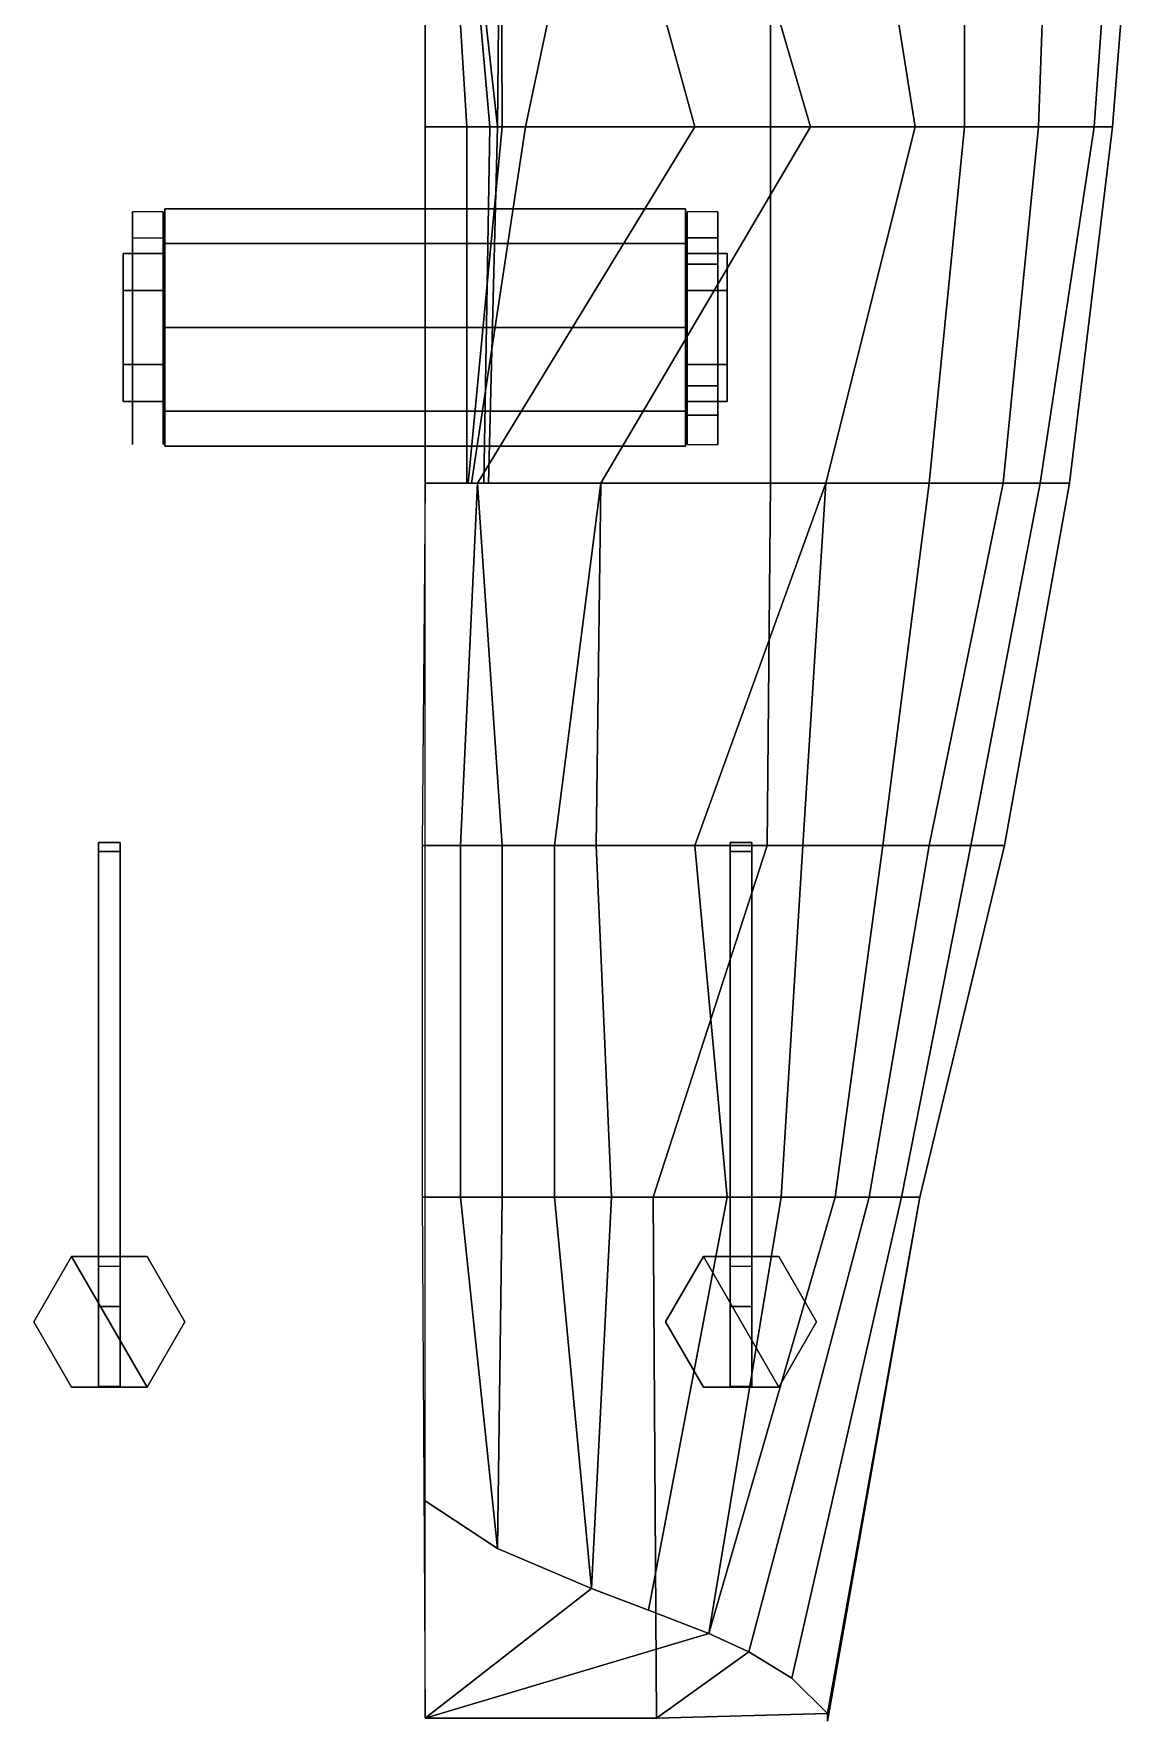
# Model space of a CAD drawing. Extents: x -5.2 to 5.2, y -31.7 to 31.7.
# Drawn here: x -2.54 to 4.64, y -31.67 to -20.73 of the extents above; entities that cross this region are included whole.
import ezdxf

# ---------------------------------------------------------------- set-up
doc = ezdxf.new("R2010")
doc.units = 0
doc.layers.get('0').update_dxf_attribs({"linetype": 'CONTINUOUS'})
doc.layers.add('RAILINGS', color=6, linetype='CONTINUOUS')

msp = doc.modelspace()

# ---------------------------------------------------------------- linework, layer by layer
for points in [[(0, -19.07, 1.4), (0, -21.33, 1.57), (2.24, -21.33, 1.53), (2.24, -19.07, 1.36)], [(0.13, -19.07, -5.13), (0.27, -21.33, -3.94), (0, -21.33, -4.04), (0, -19.07, -5.15)], [(0.22, -19.07, -4.76), (0.42, -21.33, -3.74), (0.27, -21.33, -3.94), (0.13, -19.07, -5.13)], [(0.22, -19.07, -4.76), (0.47, -21.33, -3.57), (0.42, -21.33, -3.74), (0.22, -19.07, -4.76)], [(0.49, -19.07, -4.16), (0.47, -21.33, -3.35), (0.47, -21.33, -3.57), (0.22, -19.07, -4.76)], [(0.49, -19.07, -4.16), (0.5, -21.33, -3.22), (0.47, -21.33, -3.35), (0.49, -19.07, -4.16)], [(1.13, -19.07, -3.26), (0.65, -21.33, -3.05), (0.5, -21.33, -3.22), (0.49, -19.07, -4.16)], [(1.13, -19.07, -3.26), (1.75, -21.33, -2.15), (0.65, -21.33, -3.05), (1.13, -19.07, -3.26)], [(1.84, -19.07, -2.61), (2.5, -21.33, -1.5), (1.75, -21.33, -2.15), (1.13, -19.07, -3.26)], [(2.82, -19.07, -1.8), (3.18, -21.33, -0.8), (2.5, -21.33, -1.5), (1.84, -19.07, -2.61)], [(2.24, -21.33, 1.53), (4.46, -21.33, 1.43), (4.64, -19.07, 1.26), (2.24, -19.07, 1.36)], [(3.5, -19.07, -1.07), (3.5, -21.33, -0.43), (3.18, -21.33, -0.8), (2.82, -19.07, -1.8)], [(4.06, -19.07, -0.25), (3.98, -21.33, 0.27), (3.5, -21.33, -0.43), (3.5, -19.07, -1.07)], [(4.5, -19.07, 0.73), (4.34, -21.33, 1.01), (3.98, -21.33, 0.27), (4.06, -19.07, -0.25)], [(4.64, -19.07, 1.26), (4.46, -21.33, 1.43), (4.34, -21.33, 1.01), (4.5, -19.07, 0.73)], [(0, -21.33, 1.57), (0, -23.64, 1.84), (2.24, -23.64, 1.78), (2.24, -21.33, 1.53)], [(0.27, -21.33, -3.94), (0.27, -23.64, -3.78), (0, -23.64, -3.88), (0, -21.33, -4.04)], [(0.42, -21.33, -3.74), (0.38, -23.64, -3.58), (0.27, -23.64, -3.78), (0.27, -21.33, -3.94)], [(0.65, -21.33, -3.05), (0.3, -23.64, -2.66), (0.28, -23.64, -2.94), (0.5, -21.33, -3.22)], [(0.5, -21.33, -3.22), (0.28, -23.64, -2.94), (0.41, -23.64, -3.34), (0.47, -21.33, -3.35)], [(1.75, -21.33, -2.15), (0.34, -23.64, -2.56), (0.3, -23.64, -2.66), (0.65, -21.33, -3.05)], [(2.5, -21.33, -1.5), (1.14, -23.64, -1.81), (0.34, -23.64, -2.56), (1.75, -21.33, -2.15)], [(0.47, -21.33, -3.57), (0.41, -23.64, -3.47), (0.38, -23.64, -3.58), (0.42, -21.33, -3.74)], [(0.47, -21.33, -3.35), (0.41, -23.64, -3.34), (0.41, -23.64, -3.47), (0.47, -21.33, -3.57)], [(3.18, -21.33, -0.8), (2.6, -23.64, -0.64), (1.14, -23.64, -1.81), (2.5, -21.33, -1.5)], [(2.24, -23.64, 1.78), (4.18, -23.64, 1.67), (4.46, -21.33, 1.43), (2.24, -21.33, 1.53)], [(3.5, -21.33, -0.43), (3.27, -23.64, 0.04), (2.6, -23.64, -0.64), (3.18, -21.33, -0.8)], [(3.98, -21.33, 0.27), (3.75, -23.64, 0.72), (3.27, -23.64, 0.04), (3.5, -21.33, -0.43)], [(4.34, -21.33, 1.01), (3.99, -23.64, 1.17), (3.75, -23.64, 0.72), (3.98, -21.33, 0.27)], [(4.46, -21.33, 1.43), (4.18, -23.64, 1.67), (3.99, -23.64, 1.17), (4.34, -21.33, 1.01)], [(-1.9, -21.88, 1.5), (-1.9, -23.39, 1.63), (-1.9, -23.2, 3.2), (-1.9, -22.05, 3.2)], [(-1.7, -22.05, 3.2), (-1.7, -21.88, 1.5), (-1.9, -21.88, 1.5), (-1.9, -22.05, 3.2)], [(-1.7, -23.2, 3.2), (-1.7, -23.39, 1.63), (-1.7, -21.88, 1.5), (-1.7, -22.05, 3.2)], [(-1.7, -23.2, 3.2), (-1.7, -23.39, 1.63), (-1.7, -21.88, 1.5), (-1.7, -22.05, 3.2)], [(-1.69, -21.86, 3.2), (-1.69, -22.086, 3.744), (1.69, -22.086, 3.744), (1.69, -21.86, 3.2)], [(-1.69, -22.086, 2.656), (-1.69, -21.86, 3.2), (1.69, -21.86, 3.2), (1.69, -22.086, 2.656)], [(-1.69, -23.174, 3.744), (-1.69, -21.86, 3.2), (-1.69, -22.086, 2.656), (-1.69, -23.4, 3.2)], [(-1.69, -22.63, 3.97), (-1.69, -22.086, 3.744), (-1.69, -21.86, 3.2), (-1.69, -23.174, 3.744)], [(1.69, -22.086, 3.744), (1.69, -23.4, 3.2), (1.69, -23.174, 2.656), (1.69, -21.86, 3.2)], [(1.69, -21.86, 3.2), (1.69, -23.174, 2.656), (1.69, -22.63, 2.43), (1.69, -22.086, 2.656)], [(1.7, -21.88, 1.5), (1.7, -23.39, 1.63), (1.7, -23.2, 3.2), (1.7, -22.05, 3.2)], [(1.9, -22.05, 3.2), (1.9, -21.88, 1.5), (1.7, -21.88, 1.5), (1.7, -22.05, 3.2)], [(1.9, -23.2, 3.2), (1.9, -23.39, 1.63), (1.9, -21.88, 1.5), (1.9, -22.05, 3.2)], [(-1.7, -23.01, 3.77), (-1.7, -23.2, 3.2), (-1.7, -22.05, 3.2), (-1.7, -22.22, 3.77)], [(-1.69, -22.086, 3.744), (-1.69, -22.63, 3.97), (1.69, -22.63, 3.97), (1.69, -22.086, 3.744)], [(-1.69, -22.63, 2.43), (-1.69, -22.086, 2.656), (1.69, -22.086, 2.656), (1.69, -22.63, 2.43)], [(-1.69, -23.4, 3.2), (-1.69, -22.086, 2.656), (-1.69, -22.63, 2.43), (-1.69, -23.174, 2.656)], [(1.69, -22.63, 3.97), (1.69, -23.174, 3.744), (1.69, -23.4, 3.2), (1.69, -22.086, 3.744)], [(1.7, -22.05, 3.2), (1.7, -23.2, 3.2), (1.7, -23.01, 3.77), (1.7, -22.22, 3.77)], [(1.9, -22.22, 3.77), (1.9, -22.05, 3.2), (1.7, -22.05, 3.2), (1.7, -22.22, 3.77)], [(1.9, -23.01, 3.77), (1.9, -23.2, 3.2), (1.9, -22.05, 3.2), (1.9, -22.22, 3.77)], [(-1.96, -23.11, 3.2), (-1.96, -22.15, 3.2), (-1.96, -22.39, 2.784), (-1.96, -22.87, 2.784)], [(-1.69, -22.15, 3.2), (-1.69, -22.39, 2.784), (-1.96, -22.39, 2.784), (-1.96, -22.15, 3.2)], [(-1.96, -22.87, 3.616), (-1.96, -22.39, 3.616), (-1.96, -22.15, 3.2), (-1.96, -23.11, 3.2)], [(-1.69, -22.39, 3.616), (-1.69, -22.15, 3.2), (-1.96, -22.15, 3.2), (-1.96, -22.39, 3.616)], [(1.69, -22.15, 3.2), (1.69, -22.39, 3.616), (1.96, -22.39, 3.616), (1.96, -22.15, 3.2)], [(1.69, -22.39, 2.784), (1.69, -22.15, 3.2), (1.96, -22.15, 3.2), (1.96, -22.39, 2.784)], [(1.96, -22.39, 3.616), (1.96, -22.87, 3.616), (1.96, -23.11, 3.2), (1.96, -22.15, 3.2)], [(1.96, -22.15, 3.2), (1.96, -23.11, 3.2), (1.96, -22.87, 2.784), (1.96, -22.39, 2.784)], [(1.7, -22.22, 3.77), (1.7, -23.01, 3.77), (1.9, -23.01, 3.77), (1.9, -22.22, 3.77)], [(-1.69, -22.39, 2.784), (-1.69, -22.87, 2.784), (-1.96, -22.87, 2.784), (-1.96, -22.39, 2.784)], [(-1.69, -22.87, 3.616), (-1.69, -22.39, 3.616), (-1.96, -22.39, 3.616), (-1.96, -22.87, 3.616)], [(1.69, -22.39, 3.616), (1.69, -22.87, 3.616), (1.96, -22.87, 3.616), (1.96, -22.39, 3.616)], [(1.69, -22.87, 2.784), (1.69, -22.39, 2.784), (1.96, -22.39, 2.784), (1.96, -22.87, 2.784)], [(-1.69, -22.63, 3.97), (-1.69, -23.174, 3.744), (1.69, -23.174, 3.744), (1.69, -22.63, 3.97)], [(-1.69, -23.174, 2.656), (-1.69, -22.63, 2.43), (1.69, -22.63, 2.43), (1.69, -23.174, 2.656)], [(-1.69, -22.87, 2.784), (-1.69, -23.11, 3.2), (-1.96, -23.11, 3.2), (-1.96, -22.87, 2.784)], [(-1.69, -23.11, 3.2), (-1.69, -22.87, 3.616), (-1.96, -22.87, 3.616), (-1.96, -23.11, 3.2)], [(1.69, -22.87, 3.616), (1.69, -23.11, 3.2), (1.96, -23.11, 3.2), (1.96, -22.87, 3.616)], [(1.69, -23.11, 3.2), (1.69, -22.87, 2.784), (1.96, -22.87, 2.784), (1.96, -23.11, 3.2)], [(1.7, -23.01, 3.77), (1.7, -23.2, 3.2), (1.9, -23.2, 3.2), (1.9, -23.01, 3.77)], [(-1.69, -23.174, 3.744), (-1.69, -23.4, 3.2), (1.69, -23.4, 3.2), (1.69, -23.174, 3.744)], [(-1.69, -23.4, 3.2), (-1.69, -23.174, 2.656), (1.69, -23.174, 2.656), (1.69, -23.4, 3.2)], [(1.7, -23.2, 3.2), (1.7, -23.39, 1.63), (1.9, -23.39, 1.63), (1.9, -23.2, 3.2)], [(0, -23.64, 1.84), (-0.02, -25.99, 2.06), (2.22, -25.99, 2.02), (2.24, -23.64, 1.78)], [(0.34, -23.64, -2.56), (0.23, -25.99, -1.66), (0, -25.99, -1.71), (0, -23.64, -2.81)], [(0.34, -23.64, -2.56), (0.5, -25.99, -1.55), (0.23, -25.99, -1.66), (0.34, -23.64, -2.56)], [(1.14, -23.64, -1.81), (0.84, -25.99, -1.34), (0.5, -25.99, -1.55), (0.34, -23.64, -2.56)], [(1.14, -23.64, -1.81), (1.11, -25.99, -1.16), (0.84, -25.99, -1.34), (1.14, -23.64, -1.81)], [(2.6, -23.64, -0.64), (1.75, -25.99, -0.66), (1.11, -25.99, -1.16), (1.14, -23.64, -1.81)], [(2.6, -23.64, -0.64), (2.45, -25.99, -0.04), (1.75, -25.99, -0.66), (2.6, -23.64, -0.64)], [(2.22, -25.99, 2.02), (3.76, -25.99, 1.94), (4.18, -23.64, 1.67), (2.24, -23.64, 1.78)], [(3.27, -23.64, 0.04), (2.97, -25.99, 0.52), (2.45, -25.99, -0.04), (2.6, -23.64, -0.64)], [(3.75, -23.64, 0.72), (3.27, -25.99, 0.94), (2.97, -25.99, 0.52), (3.27, -23.64, 0.04)], [(3.99, -23.64, 1.17), (3.54, -25.99, 1.39), (3.27, -25.99, 0.94), (3.75, -23.64, 0.72)], [(4.18, -23.64, 1.67), (3.76, -25.99, 1.94), (3.54, -25.99, 1.39), (3.99, -23.64, 1.17)], [(-2.12, -25.97, 6.27), (-2.12, -28.72, 3.94), (-2.12, -28.98, 4.13), (-2.12, -26.03, 6.37)], [(-1.98, -26.03, 6.37), (-1.98, -25.97, 6.27), (-2.12, -25.97, 6.27), (-2.12, -26.03, 6.37)], [(-1.98, -25.97, 6.27), (-1.98, -28.72, 3.94), (-2.12, -28.72, 3.94), (-2.12, -25.97, 6.27)], [(-2.12, -26.03, 6.37), (-2.12, -28.98, 4.13), (-1.98, -28.98, 4.13), (-1.98, -26.03, 6.37)], [(-1.98, -28.98, 4.13), (-1.98, -28.72, 3.94), (-1.98, -25.97, 6.27), (-1.98, -26.03, 6.37)], [(-0.02, -25.99, 2.06), (-0.02, -28.27, 2.32), (1.48, -28.27, 2.29), (2.22, -25.99, 2.02)], [(0.23, -25.99, -1.66), (0.23, -28.27, -0.83), (0, -28.27, -0.96), (0, -25.99, -1.71)], [(0.5, -25.99, -1.55), (0.5, -28.27, -0.67), (0.23, -28.27, -0.83), (0.23, -25.99, -1.66)], [(0.84, -25.99, -1.34), (0.84, -28.27, -0.46), (0.5, -28.27, -0.67), (0.5, -25.99, -1.55)], [(1.11, -25.99, -1.16), (1.21, -28.27, -0.23), (0.84, -28.27, -0.46), (0.84, -25.99, -1.34)], [(1.75, -25.99, -0.66), (1.96, -28.27, 0.38), (1.21, -28.27, -0.23), (1.11, -25.99, -1.16)], [(1.48, -28.27, 2.29), (3.21, -28.27, 2.2), (3.76, -25.99, 1.94), (2.22, -25.99, 2.02)], [(2.45, -25.99, -0.04), (2.31, -28.27, 0.72), (1.96, -28.27, 0.38), (1.75, -25.99, -0.66)], [(1.98, -25.97, 6.27), (1.98, -28.72, 3.94), (1.98, -28.98, 4.13), (1.98, -26.03, 6.37)], [(2.12, -25.97, 6.27), (2.12, -28.72, 3.94), (1.98, -28.72, 3.94), (1.98, -25.97, 6.27)], [(2.12, -26.03, 6.37), (2.12, -25.97, 6.27), (1.98, -25.97, 6.27), (1.98, -26.03, 6.37)], [(1.98, -26.03, 6.37), (1.98, -28.98, 4.13), (2.12, -28.98, 4.13), (2.12, -26.03, 6.37)], [(2.12, -28.98, 4.13), (2.12, -28.72, 3.94), (2.12, -25.97, 6.27), (2.12, -26.03, 6.37)], [(2.97, -25.99, 0.52), (2.66, -28.27, 1.12), (2.31, -28.27, 0.72), (2.45, -25.99, -0.04)], [(3.27, -25.99, 0.94), (2.88, -28.27, 1.44), (2.66, -28.27, 1.12), (2.97, -25.99, 0.52)], [(3.54, -25.99, 1.39), (3.09, -28.27, 1.84), (2.88, -28.27, 1.44), (3.27, -25.99, 0.94)], [(3.76, -25.99, 1.94), (3.21, -28.27, 2.2), (3.09, -28.27, 1.84), (3.54, -25.99, 1.39)], [(-0.02, -28.27, 2.32), (0, -31.65, 2.58), (1.5, -31.65, 2.58), (1.48, -28.27, 2.29)], [(0.23, -28.27, -0.83), (0.47, -30.55, -0.02), (0, -30.24, -0.28), (0, -28.27, -0.96)], [(0.5, -28.27, -0.67), (0.47, -30.55, -0.02), (0.47, -30.55, -0.02), (0.23, -28.27, -0.83)], [(0.84, -28.27, -0.46), (1.08, -30.81, 0.46), (0.47, -30.55, -0.02), (0.5, -28.27, -0.67)], [(1.21, -28.27, -0.23), (1.08, -30.81, 0.46), (1.08, -30.81, 0.46), (0.84, -28.27, -0.46)], [(1.96, -28.27, 0.38), (1.45, -30.95, 0.8), (1.08, -30.81, 0.46), (1.21, -28.27, -0.23)], [(2.31, -28.27, 0.72), (1.84, -31.1, 1.2), (1.45, -30.95, 0.8), (1.96, -28.27, 0.38)], [(1.5, -31.65, 2.58), (2.61, -31.62, 2.47), (3.21, -28.27, 2.2), (1.48, -28.27, 2.29)], [(2.88, -28.27, 1.44), (2.1, -31.22, 1.52), (1.84, -31.1, 1.2), (2.66, -28.27, 1.12)], [(2.66, -28.27, 1.12), (1.84, -31.1, 1.2), (1.84, -31.1, 1.2), (2.31, -28.27, 0.72)], [(3.09, -28.27, 1.84), (2.38, -31.39, 1.92), (2.1, -31.22, 1.52), (2.88, -28.27, 1.44)], [(3.21, -28.27, 2.2), (2.61, -31.62, 2.47), (2.38, -31.39, 1.92), (3.09, -28.27, 1.84)], [(-2.295, -28.656, 2.23), (-2.54, -29.08, 2.26), (-2.54, -29.08, 3.94), (-2.295, -28.656, 3.94)], [(-1.805, -29.504, 3.94), (-2.295, -28.656, 3.94), (-2.54, -29.08, 3.94), (-2.295, -29.504, 3.94)], [(-1.805, -28.656, 2.23), (-2.295, -28.656, 2.23), (-2.295, -28.656, 3.94), (-1.805, -28.656, 3.94)], [(-1.56, -29.08, 3.94), (-1.805, -28.656, 3.94), (-2.295, -28.656, 3.94), (-1.805, -29.504, 3.94)], [(-1.56, -29.08, 2.26), (-1.805, -28.656, 2.23), (-1.805, -28.656, 3.94), (-1.56, -29.08, 3.94)], [(1.805, -28.656, 2.23), (1.56, -29.08, 2.26), (1.56, -29.08, 3.94), (1.805, -28.656, 3.94)], [(2.295, -29.504, 3.94), (1.805, -28.656, 3.94), (1.56, -29.08, 3.94), (1.805, -29.504, 3.94)], [(2.295, -28.656, 2.23), (1.805, -28.656, 2.23), (1.805, -28.656, 3.94), (2.295, -28.656, 3.94)], [(2.54, -29.08, 3.94), (2.295, -28.656, 3.94), (1.805, -28.656, 3.94), (2.295, -29.504, 3.94)], [(2.54, -29.08, 2.26), (2.295, -28.656, 2.23), (2.295, -28.656, 3.94), (2.54, -29.08, 3.94)], [(-2.12, -28.72, 3.94), (-2.12, -29.5, 3.94), (-2.12, -29.5, 4.13), (-2.12, -28.98, 4.13)], [(-1.98, -29.5, 4.13), (-1.98, -29.5, 3.94), (-1.98, -28.72, 3.94), (-1.98, -28.98, 4.13)], [(1.98, -28.72, 3.94), (1.98, -29.5, 3.94), (1.98, -29.5, 4.13), (1.98, -28.98, 4.13)], [(2.12, -29.5, 4.13), (2.12, -29.5, 3.94), (2.12, -28.72, 3.94), (2.12, -28.98, 4.13)], [(-2.12, -28.98, 4.13), (-2.12, -29.5, 4.13), (-1.98, -29.5, 4.13), (-1.98, -28.98, 4.13)], [(1.98, -28.98, 4.13), (1.98, -29.5, 4.13), (2.12, -29.5, 4.13), (2.12, -28.98, 4.13)], [(-2.54, -29.08, 2.26), (-2.295, -29.504, 2.3), (-2.295, -29.504, 3.94), (-2.54, -29.08, 3.94)], [(-1.805, -29.504, 2.3), (-1.56, -29.08, 2.26), (-1.56, -29.08, 3.94), (-1.805, -29.504, 3.94)], [(1.56, -29.08, 2.26), (1.805, -29.504, 2.3), (1.805, -29.504, 3.94), (1.56, -29.08, 3.94)], [(2.295, -29.504, 2.3), (2.54, -29.08, 2.26), (2.54, -29.08, 3.94), (2.295, -29.504, 3.94)], [(-2.295, -29.504, 2.3), (-1.805, -29.504, 2.3), (-1.805, -29.504, 3.94), (-2.295, -29.504, 3.94)], [(-2.12, -29.5, 4.13), (-2.12, -29.5, 3.94), (-1.98, -29.5, 3.94), (-1.98, -29.5, 4.13)], [(1.805, -29.504, 2.3), (2.295, -29.504, 2.3), (2.295, -29.504, 3.94), (1.805, -29.504, 3.94)], [(1.98, -29.5, 4.13), (1.98, -29.5, 3.94), (2.12, -29.5, 3.94), (2.12, -29.5, 4.13)], [(0, -30.24, -0.28), (0.47, -30.55, -0.02), (1.08, -30.81, 0.46), (0, -31.65, 2.58)], [(1.08, -30.81, 0.46), (1.45, -30.95, 0.8), (1.84, -31.1, 1.2), (0, -31.65, 2.58)], [(1.84, -31.1, 1.2), (2.1, -31.22, 1.52), (1.5, -31.65, 2.58), (0, -31.65, 2.58)], [(2.1, -31.22, 1.52), (2.38, -31.39, 1.92), (2.61, -31.62, 2.47), (1.5, -31.65, 2.58)]]:
    msp.add_3dface(points)
at = {"layer": 'RAILINGS'}
for points in [[(4.64, -19.07, 1.26), (4.46, -21.33, 1.43), (4.46, -21.33, 2.73), (4.64, -19.07, 2.54)], [(4.64, -19.07, 2.54), (4.46, -21.33, 2.73), (4.46, -21.33, 1.43), (4.64, -19.07, 1.26)], [(4.46, -21.33, 2.73), (4.18, -23.64, 2.97), (4.18, -23.64, 1.67), (4.46, -21.33, 1.43)], [(4.46, -21.33, 1.43), (4.18, -23.64, 1.67), (4.18, -23.64, 2.97), (4.46, -21.33, 2.73)], [(4.18, -23.64, 1.67), (3.76, -25.99, 1.94), (3.76, -25.99, 3.21), (4.18, -23.64, 2.97)], [(4.18, -23.64, 2.97), (3.76, -25.99, 3.21), (3.76, -25.99, 1.94), (4.18, -23.64, 1.67)], [(3.76, -25.99, 3.21), (3.21, -28.27, 3.5), (3.21, -28.27, 2.2), (3.76, -25.99, 1.94)], [(3.76, -25.99, 1.94), (3.21, -28.27, 2.2), (3.21, -28.27, 3.5), (3.76, -25.99, 3.21)], [(3.21, -28.27, 2.2), (2.61, -31.62, 2.47), (2.61, -31.67, 3.94), (3.21, -28.27, 3.5)], [(3.21, -28.27, 3.5), (2.61, -31.67, 3.94), (2.61, -31.62, 2.47), (3.21, -28.27, 2.2)]]:
    msp.add_3dface(points, dxfattribs=at)

doc.saveas('drawing.dxf')
